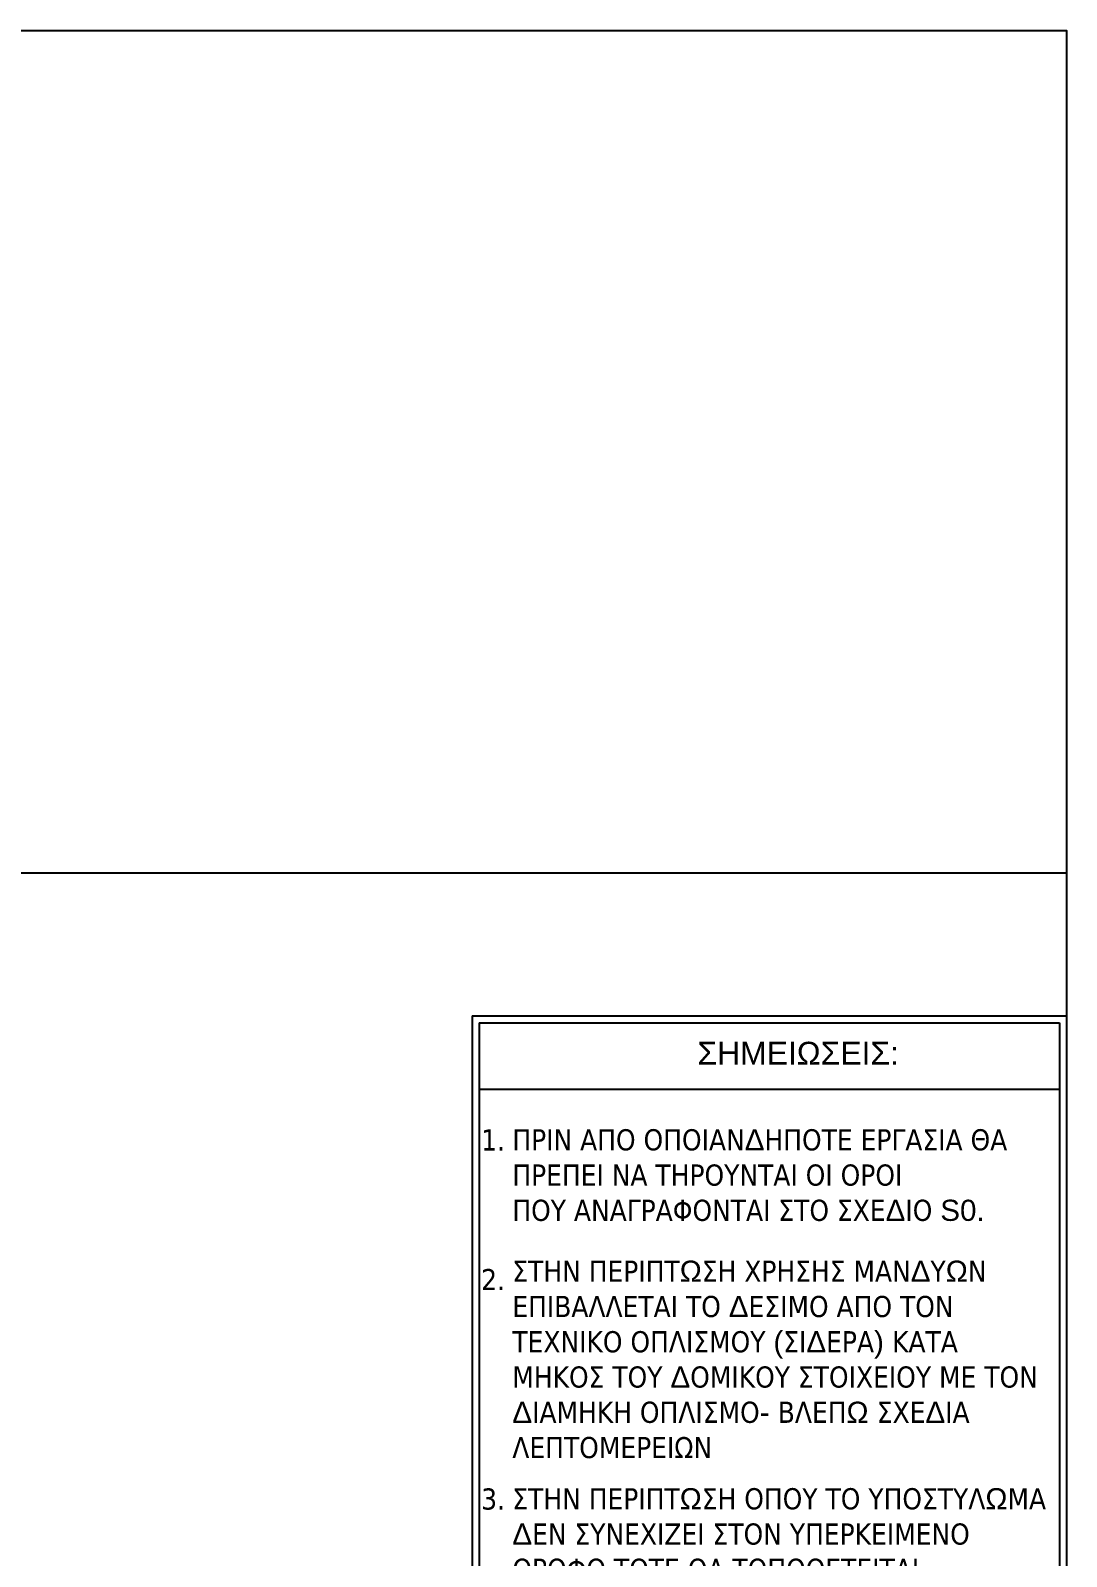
# Model space of a CAD drawing. Header units: millimetres. Extents: x -2171 to 1563, y -1758 to -1505.
# Drawn here: x -1129.09 to -1116.85, y -1608.28 to -1590.25 of the extents above; entities that cross this region are included whole.
import ezdxf

# ---------------------------------------------------------------- set-up
doc = ezdxf.new("R2010")
doc.units = ezdxf.units.MM
for name, color, linetype in [('-S-A3 PAGE', 3, 'Continuous'), ('-S_TEXT', 3, 'Continuous'), ('Geo_Col_Pro_1', 7, 'Continuous'), ('pinakaki', 153, 'Continuous')]:
    doc.layers.add(name, color=color, linetype=linetype)
doc.styles.get("Standard").update_dxf_attribs({"font": 'tahoma.ttf'})

# ---------------------------------------------------------------- blocks, each defined once
blk = doc.blocks.new('PINAKAKI')
at = {"layer": '-S-A3 PAGE', "ltscale": 5}
blk.add_line((121995.588, -208359.262), (121988.733, -208359.262), dxfattribs=at)
at = {"color": 0}
for p, q in [((121988.65, -208358.392), (121988.65, -208373.351)), ((121988.65, -208358.392), (121995.67, -208358.392)), ((121988.733, -208358.475), (121988.733, -208370.548)), ((121988.733, -208358.475), (121995.588, -208358.475)), ((121995.588, -208358.475), (121995.588, -208370.548)), ((121995.67, -208358.392), (121995.669, -208370.631))]:
    blk.add_line(p, q, dxfattribs=at)
at = {"layer": '-S_TEXT', "color": 3}
for s, p in [('1.', (121988.755, -208359.983)), ('2.', (121988.755, -208361.633)), ('3.', (121988.755, -208364.226))]:
    blk.add_text(s, height=0.25, dxfattribs=at).set_placement(p)
at = {"layer": '-S_TEXT', "color": 3, "char_height": 0.25, "attachment_point": 1}
for s, insert in [('ΠΡΙΝ ΑΠΟ ΟΠΟΙΑΝ{\\fArial|b0|i0|c186|p34;Δ}ΗΠΟΤΕ ΕΡΓΑΣΙΑ ΘΑ ΠΡΕΠΕΙ ΝΑ ΤΗΡΟΥΝΤΑΙ ΟΙ ΟΡΟΙ\\PΠΟΥ ΑΝΑΓΡΑΦΟΝΤΑΙ ΣΤΟ ΣΧΕ{\\fArial|b0|i0|c186|p34;Δ}ΙΟ {\\fArial|b0|i0|c186|p34;S0.}', (121989.123, -208359.731)), ('ΣΤΗΝ ΠΕΡΙΠΤ{\\fArial|b0|i0|c186|p34;Ω}ΣΗ ΧΡΗΣΗΣ ΜΑΝ{\\fArial|b0|i0|c186|p34;Δ}Υ{\\fArial|b0|i0|c186|p34;Ω}Ν ΕΠΙΒΑΛΛΕΤΑΙ ΤΟ {\\fArial|b0|i0|c186|p34;Δ}ΕΣΙΜΟ ΑΠΟ ΤΟΝ ΤΕΧΝΙΚΟ ΟΠΛΙΣΜΟΥ {\\fArial|b0|i0|c186|p34;(}ΣΙ{\\fArial|b0|i0|c186|p34;Δ}ΕΡΑ{\\fArial|b0|i0|c186|p34;) }ΚΑΤΑ ΜΗΚΟΣ ΤΟΥ {\\fArial|b0|i0|c186|p34;Δ}ΟΜΙΚΟΥ ΣΤΟΙΧΕΙΟΥ ΜΕ ΤΟΝ {\\fArial|b0|i0|c186|p34;Δ}ΙΑΜΗΚΗ ΟΠΛΙΣΜΟ{\\fArial|b0|i0|c186|p34;- }ΒΛΕΠ{\\fArial|b0|i0|c186|p34;Ω }ΣΧΕ{\\fArial|b0|i0|c186|p34;Δ}ΙΑ ΛΕΠΤΟΜΕΡΕΙΩΝ', (121989.123, -208361.284)), ('ΣΤΗΝ ΠΕΡΙΠΤ{\\fArial|b0|i0|c186|p34;Ω}ΣΗ ΟΠΟΥ ΤΟ ΥΠΟΣΤΥΛ{\\fArial|b0|i0|c186|p34;Ω}ΜΑ {\\fArial|b0|i0|c186|p34;Δ}ΕΝ ΣΥΝΕΧΙΖΕΙ ΣΤΟΝ ΥΠΕΡΚΕΙΜΕΝΟ ΟΡΟΦΟ ΤΟΤΕ ΘΑ ΤΟΠΟΘΕΤΕΙΤΑΙ ΟΠΛΙΣΜΟΣ ΣΕ ΜΟΡΦΗ {\\fArial|b0|i0|c186|p34;L }Ή Π{\\fArial|b0|i0|c186|p34;.  \\P}ΒΛ{\\fArial|b0|i0|c186|p34;. }ΣΧΕ{\\fArial|b0|i0|c186|p34;Δ}Ι{\\fArial|b0|i0|c186|p34;A }ΛΕΠΤΟΜΕΡΕΙ{\\fArial|b0|i0|c186|p34;Ω}Ν', (121989.123, -208363.973))]:
    blk.add_mtext_dynamic_manual_height_columns(s, width=6.38621, gutter_width=1, heights=[0], dxfattribs=dict(at, insert=insert))
at = {"layer": 'pinakaki', "ltscale": 0.005, "insert": (121991.31, -208358.698), "char_height": 0.26955, "width": 6.67467, "attachment_point": 1}
blk.add_mtext('{\\fArial|b0|i0|c161|p34;ΣΗΜΕΙΩΣΕΙΣ:}', dxfattribs=at)

msp = doc.modelspace()

# ---------------------------------------------------------------- linework, layer by layer
at = {"layer": '-S_TEXT', "ltscale": 5}
msp.add_lwpolyline([(-1174.9987, -1590.2497), (-1116.8512, -1590.2497), (-1116.8512, -1630.2944), (-1174.9987, -1630.2944)], close=True, dxfattribs=at)
at = {"layer": 'Geo_Col_Pro_1', "color": 4, "linetype": 'Continuous', "ltscale": 0.5}
msp.add_line((-1174.9987, -1600.2042), (-1116.8512, -1600.2042), dxfattribs=at)

# ---------------------------------------------------------------- block references
at = {"layer": '-S_TEXT', "linetype": 'Continuous', "ltscale": 0.5}
msp.add_blockref('PINAKAKI', (-123112.5214, 206756.498), dxfattribs=at)

doc.saveas('drawing.dxf')
